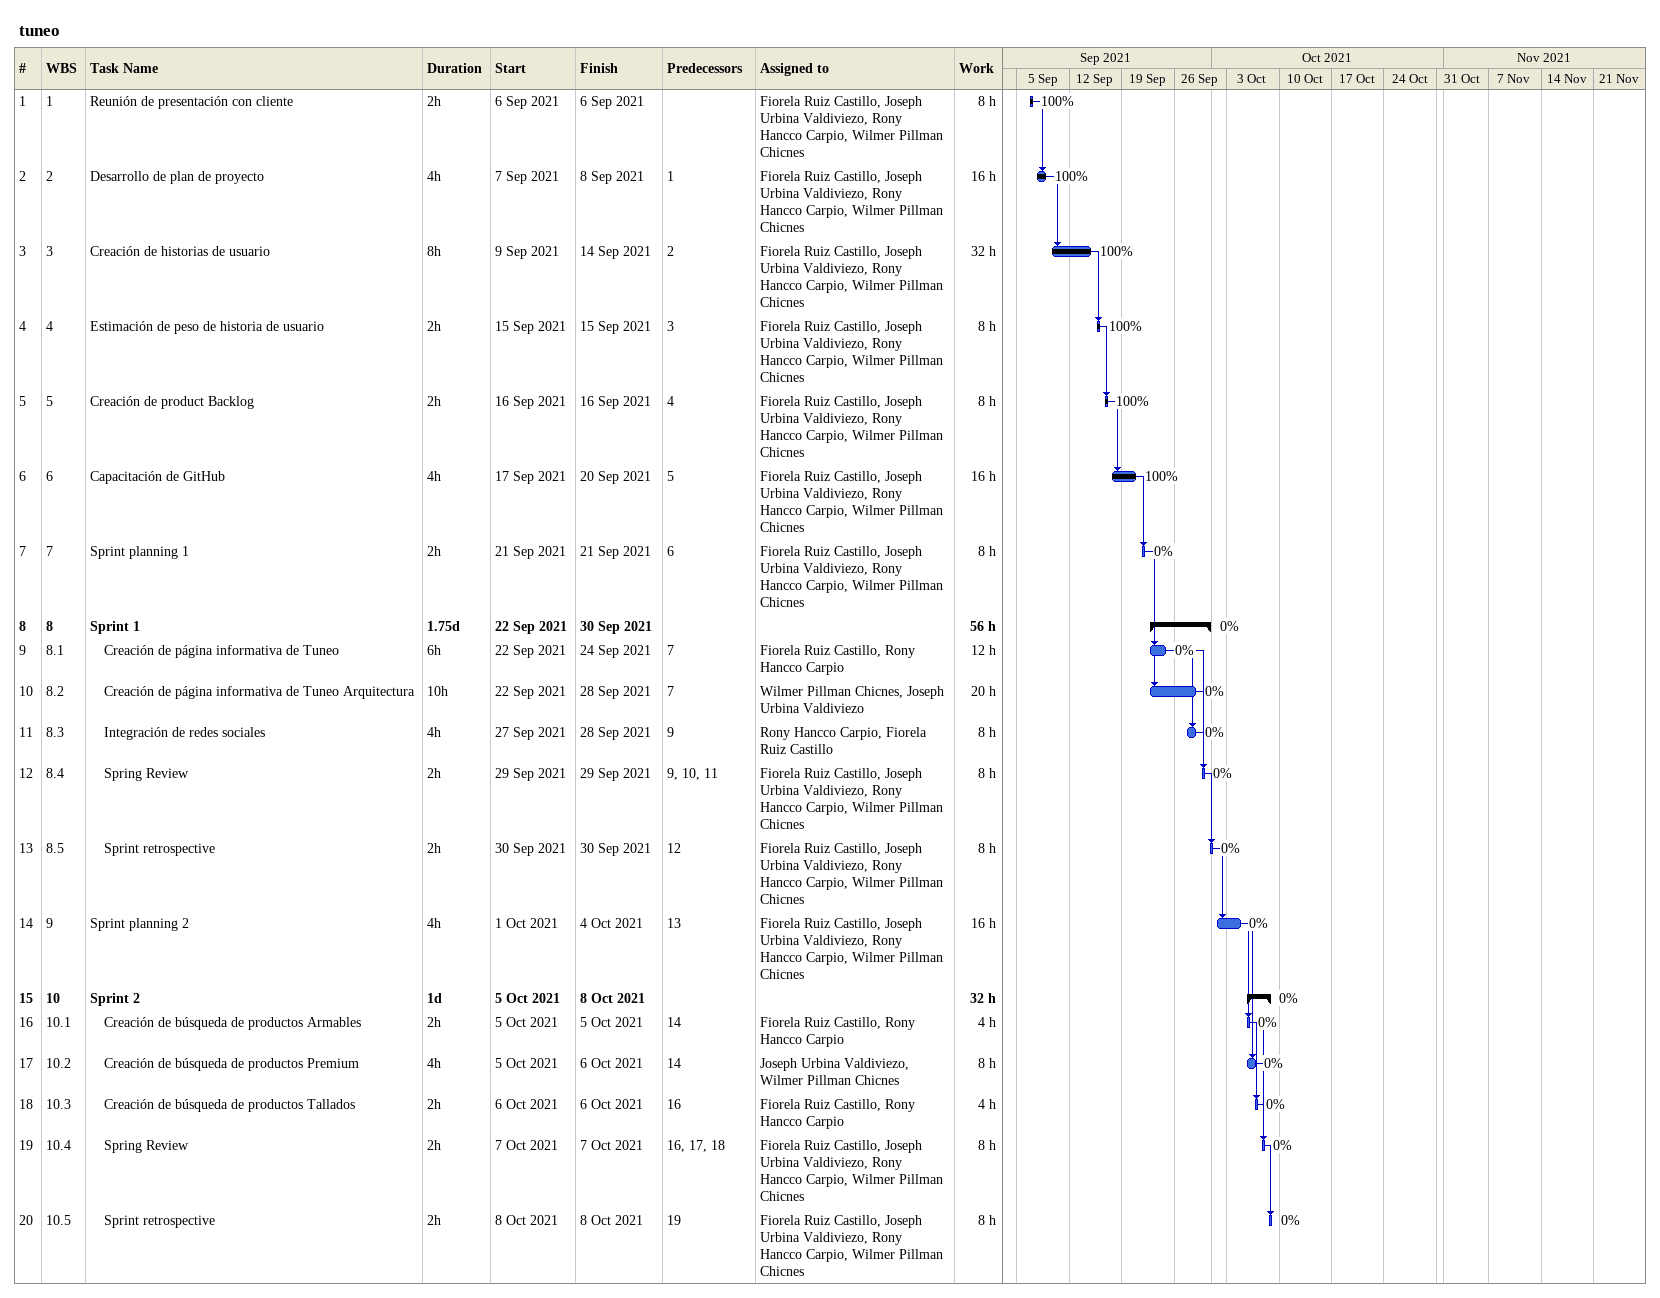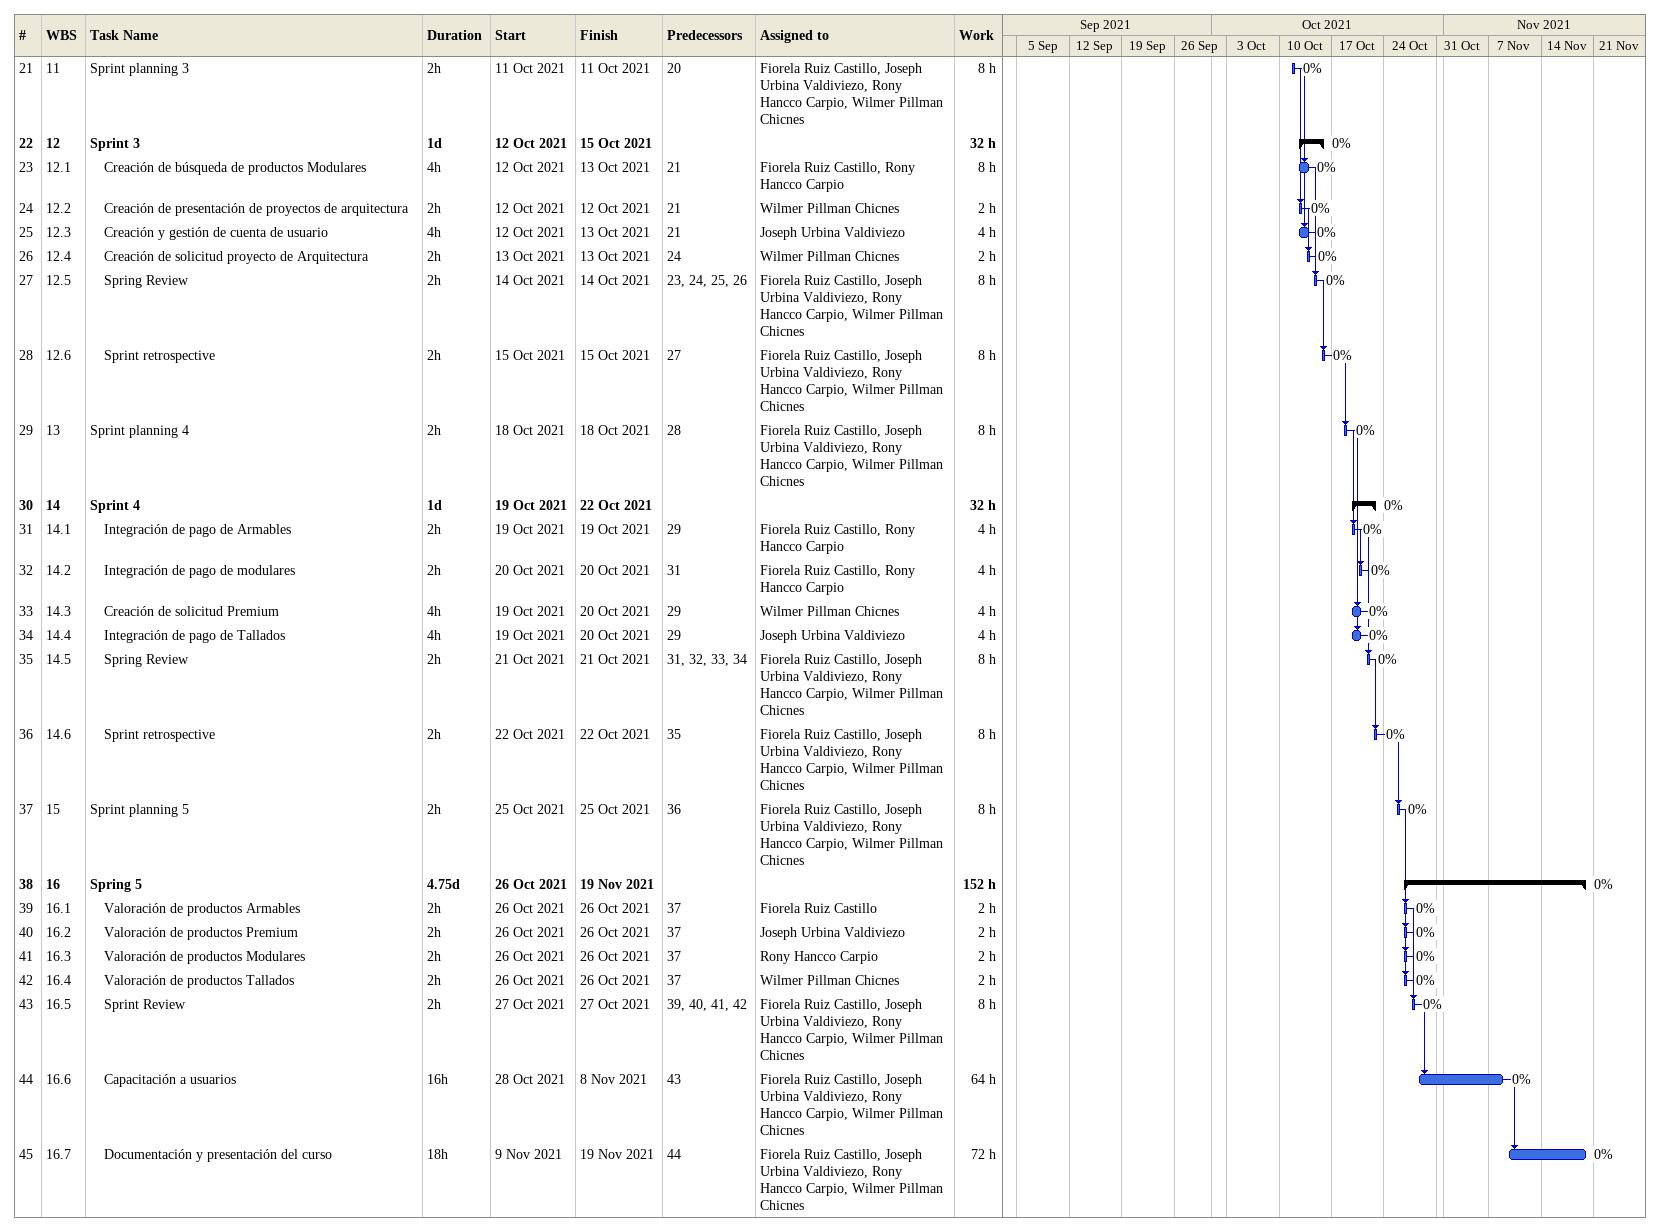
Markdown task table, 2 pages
tuneo

| ID | WBS | Task | Duration | Start | Finish | Predecessors | Resources | % complete | Work (h) |
|---|---|---|---|---|---|---|---|---|---|
| 1 | 1 | Reunión de presentación con cliente | 2h | 2021-09-06 | 2021-09-06 |  | Fiorela Ruiz Castillo, Joseph Urbina Valdiviezo, Rony Hancco Carpio, Wilmer Pillman Chicnes | 100 | 8 |
| 2 | 2 | Desarrollo de plan de proyecto | 4h | 2021-09-07 | 2021-09-08 | 1 | Fiorela Ruiz Castillo, Joseph Urbina Valdiviezo, Rony Hancco Carpio, Wilmer Pillman Chicnes | 100 | 16 |
| 3 | 3 | Creación de historias de usuario | 8h | 2021-09-09 | 2021-09-14 | 2 | Fiorela Ruiz Castillo, Joseph Urbina Valdiviezo, Rony Hancco Carpio, Wilmer Pillman Chicnes | 100 | 32 |
| 4 | 4 | Estimación de peso de historia de usuario | 2h | 2021-09-15 | 2021-09-15 | 3 | Fiorela Ruiz Castillo, Joseph Urbina Valdiviezo, Rony Hancco Carpio, Wilmer Pillman Chicnes | 100 | 8 |
| 5 | 5 | Creación de product Backlog | 2h | 2021-09-16 | 2021-09-16 | 4 | Fiorela Ruiz Castillo, Joseph Urbina Valdiviezo, Rony Hancco Carpio, Wilmer Pillman Chicnes | 100 | 8 |
| 6 | 6 | Capacitación de GitHub | 4h | 2021-09-17 | 2021-09-20 | 5 | Fiorela Ruiz Castillo, Joseph Urbina Valdiviezo, Rony Hancco Carpio, Wilmer Pillman Chicnes | 100 | 16 |
| 7 | 7 | Sprint planning 1 | 2h | 2021-09-21 | 2021-09-21 | 6 | Fiorela Ruiz Castillo, Joseph Urbina Valdiviezo, Rony Hancco Carpio, Wilmer Pillman Chicnes | 0 | 8 |
| 8 | 8 | **Sprint 1** | 1.75d | 2021-09-22 | 2021-09-30 |  |  | 0 | 56 |
| 9 | 8.1 | Creación de página informativa de Tuneo | 6h | 2021-09-22 | 2021-09-24 | 7 | Fiorela Ruiz Castillo, Rony Hancco Carpio | 0 | 12 |
| 10 | 8.2 | Creación de página informativa de Tuneo Arquitectura | 10h | 2021-09-22 | 2021-09-28 | 7 | Wilmer Pillman Chicnes, Joseph Urbina Valdiviezo | 0 | 20 |
| 11 | 8.3 | Integración de redes sociales | 4h | 2021-09-27 | 2021-09-28 | 9 | Rony Hancco Carpio, Fiorela Ruiz Castillo | 0 | 8 |
| 12 | 8.4 | Spring Review | 2h | 2021-09-29 | 2021-09-29 | 9, 10, 11 | Fiorela Ruiz Castillo, Joseph Urbina Valdiviezo, Rony Hancco Carpio, Wilmer Pillman Chicnes | 0 | 8 |
| 13 | 8.5 | Sprint retrospective | 2h | 2021-09-30 | 2021-09-30 | 12 | Fiorela Ruiz Castillo, Joseph Urbina Valdiviezo, Rony Hancco Carpio, Wilmer Pillman Chicnes | 0 | 8 |
| 14 | 9 | Sprint planning 2 | 4h | 2021-10-01 | 2021-10-04 | 13 | Fiorela Ruiz Castillo, Joseph Urbina Valdiviezo, Rony Hancco Carpio, Wilmer Pillman Chicnes | 0 | 16 |
| 15 | 10 | **Sprint 2** | 1d | 2021-10-05 | 2021-10-08 |  |  | 0 | 32 |
| 16 | 10.1 | Creación de búsqueda de productos Armables | 2h | 2021-10-05 | 2021-10-05 | 14 | Fiorela Ruiz Castillo, Rony Hancco Carpio | 0 | 4 |
| 17 | 10.2 | Creación de búsqueda de productos Premium | 4h | 2021-10-05 | 2021-10-06 | 14 | Joseph Urbina Valdiviezo, Wilmer Pillman Chicnes | 0 | 8 |
| 18 | 10.3 | Creación de búsqueda de productos Tallados | 2h | 2021-10-06 | 2021-10-06 | 16 | Fiorela Ruiz Castillo, Rony Hancco Carpio | 0 | 4 |
| 19 | 10.4 | Spring Review | 2h | 2021-10-07 | 2021-10-07 | 16, 17, 18 | Fiorela Ruiz Castillo, Joseph Urbina Valdiviezo, Rony Hancco Carpio, Wilmer Pillman Chicnes | 0 | 8 |
| 20 | 10.5 | Sprint retrospective | 2h | 2021-10-08 | 2021-10-08 | 19 | Fiorela Ruiz Castillo, Joseph Urbina Valdiviezo, Rony Hancco Carpio, Wilmer Pillman Chicnes | 0 | 8 |
| 21 | 11 | Sprint planning 3 | 2h | 2021-10-11 | 2021-10-11 | 20 | Fiorela Ruiz Castillo, Joseph Urbina Valdiviezo, Rony Hancco Carpio, Wilmer Pillman Chicnes | 0 | 8 |
| 22 | 12 | **Sprint 3** | 1d | 2021-10-12 | 2021-10-15 |  |  | 0 | 32 |
| 23 | 12.1 | Creación de búsqueda de productos Modulares | 4h | 2021-10-12 | 2021-10-13 | 21 | Fiorela Ruiz Castillo, Rony Hancco Carpio | 0 | 8 |
| 24 | 12.2 | Creación de presentación de proyectos de arquitectura | 2h | 2021-10-12 | 2021-10-12 | 21 | Wilmer Pillman Chicnes | 0 | 2 |
| 25 | 12.3 | Creación y gestión de cuenta de usuario | 4h | 2021-10-12 | 2021-10-13 | 21 | Joseph Urbina Valdiviezo | 0 | 4 |
| 26 | 12.4 | Creación de solicitud proyecto de Arquitectura | 2h | 2021-10-13 | 2021-10-13 | 24 | Wilmer Pillman Chicnes | 0 | 2 |
| 27 | 12.5 | Spring Review | 2h | 2021-10-14 | 2021-10-14 | 23, 24, 25, 26 | Fiorela Ruiz Castillo, Joseph Urbina Valdiviezo, Rony Hancco Carpio, Wilmer Pillman Chicnes | 0 | 8 |
| 28 | 12.6 | Sprint retrospective | 2h | 2021-10-15 | 2021-10-15 | 27 | Fiorela Ruiz Castillo, Joseph Urbina Valdiviezo, Rony Hancco Carpio, Wilmer Pillman Chicnes | 0 | 8 |
| 29 | 13 | Sprint planning 4 | 2h | 2021-10-18 | 2021-10-18 | 28 | Fiorela Ruiz Castillo, Joseph Urbina Valdiviezo, Rony Hancco Carpio, Wilmer Pillman Chicnes | 0 | 8 |
| 30 | 14 | **Sprint 4** | 1d | 2021-10-19 | 2021-10-22 |  |  | 0 | 32 |
| 31 | 14.1 | Integración de pago de Armables | 2h | 2021-10-19 | 2021-10-19 | 29 | Fiorela Ruiz Castillo, Rony Hancco Carpio | 0 | 4 |
| 32 | 14.2 | Integración de pago de modulares | 2h | 2021-10-20 | 2021-10-20 | 31 | Fiorela Ruiz Castillo, Rony Hancco Carpio | 0 | 4 |
| 33 | 14.3 | Creación de solicitud Premium | 4h | 2021-10-19 | 2021-10-20 | 29 | Wilmer Pillman Chicnes | 0 | 4 |
| 34 | 14.4 | Integración de pago de Tallados | 4h | 2021-10-19 | 2021-10-20 | 29 | Joseph Urbina Valdiviezo | 0 | 4 |
| 35 | 14.5 | Spring Review | 2h | 2021-10-21 | 2021-10-21 | 31, 32, 33, 34 | Fiorela Ruiz Castillo, Joseph Urbina Valdiviezo, Rony Hancco Carpio, Wilmer Pillman Chicnes | 0 | 8 |
| 36 | 14.6 | Sprint retrospective | 2h | 2021-10-22 | 2021-10-22 | 35 | Fiorela Ruiz Castillo, Joseph Urbina Valdiviezo, Rony Hancco Carpio, Wilmer Pillman Chicnes | 0 | 8 |
| 37 | 15 | Sprint planning 5 | 2h | 2021-10-25 | 2021-10-25 | 36 | Fiorela Ruiz Castillo, Joseph Urbina Valdiviezo, Rony Hancco Carpio, Wilmer Pillman Chicnes | 0 | 8 |
| 38 | 16 | **Spring 5** | 4.75d | 2021-10-26 | 2021-11-19 |  |  | 0 | 152 |
| 39 | 16.1 | Valoración de productos Armables | 2h | 2021-10-26 | 2021-10-26 | 37 | Fiorela Ruiz Castillo | 0 | 2 |
| 40 | 16.2 | Valoración de productos Premium | 2h | 2021-10-26 | 2021-10-26 | 37 | Joseph Urbina Valdiviezo | 0 | 2 |
| 41 | 16.3 | Valoración de productos Modulares | 2h | 2021-10-26 | 2021-10-26 | 37 | Rony Hancco Carpio | 0 | 2 |
| 42 | 16.4 | Valoración de productos Tallados | 2h | 2021-10-26 | 2021-10-26 | 37 | Wilmer Pillman Chicnes | 0 | 2 |
| 43 | 16.5 | Sprint Review | 2h | 2021-10-27 | 2021-10-27 | 39, 40, 41, 42 | Fiorela Ruiz Castillo, Joseph Urbina Valdiviezo, Rony Hancco Carpio, Wilmer Pillman Chicnes | 0 | 8 |
| 44 | 16.6 | Capacitación a usuarios | 16h | 2021-10-28 | 2021-11-08 | 43 | Fiorela Ruiz Castillo, Joseph Urbina Valdiviezo, Rony Hancco Carpio, Wilmer Pillman Chicnes | 0 | 64 |
| 45 | 16.7 | Documentación y presentación del curso | 18h | 2021-11-09 | 2021-11-19 | 44 | Fiorela Ruiz Castillo, Joseph Urbina Valdiviezo, Rony Hancco Carpio, Wilmer Pillman Chicnes | 0 | 72 |
